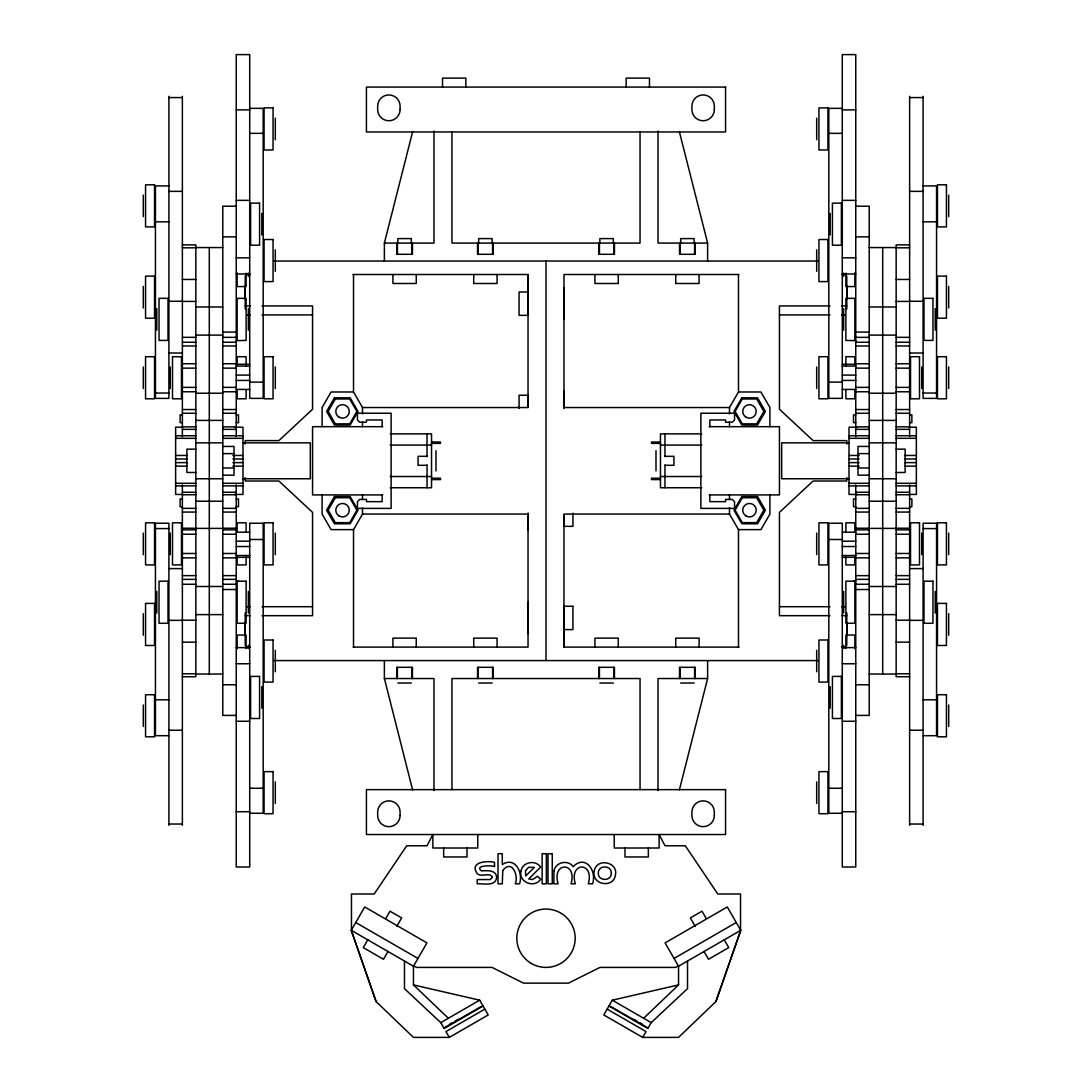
<?xml version="1.0" encoding="UTF-8"?>
<svg xmlns="http://www.w3.org/2000/svg" width="1092" height="1092" viewBox="0 0 1092 1092"><rect width="100%" height="100%" fill="white"/><g stroke="black" fill="none" stroke-linecap="round" stroke-linejoin="round"><path stroke-width="1.5" d="M245.222 645.454L245.222 612.694M245.222 308.927L245.222 276.153M262.053 305.924L312.558 305.924L312.558 409.241L278.897 440.608L245.222 440.608L245.222 443.966M353.521 647.106L353.521 529.62L362.503 514.073L362.503 507.698M362.503 413.923L362.503 407.534L353.521 391.987L353.521 274.501M352.962 274.501L528.037 274.501L528.037 407.534L362.503 407.534M546 660.578L546 261.043M739.038 647.106L563.963 647.106L563.963 514.073L729.497 514.073L738.479 529.62L738.479 647.106M729.497 413.923L729.497 407.534L738.479 391.987L738.479 274.501M829.947 615.683L779.442 615.683L779.442 512.38L813.103 481.012L846.778 481.012L846.778 477.641M846.778 645.454L846.778 612.694M846.778 308.927L846.778 276.153M384.384 261.043L384.384 243.079L412.639 131.668M679.361 789.939L707.616 678.528L707.616 660.578M678.542 984.916L612.325 1000.176L603.794 1014.959L642.683 1037.4L678.542 1037.4L715.983 1001.487L740.745 930.302L727.286 906.974L665.083 942.887L678.542 966.215L678.542 984.916L643.638 1018.263M715.874 1001.596L740.745 930.302L678.542 966.215M367.758 939.83L363.267 947.597L383.483 959.267L387.974 951.501M385.913 918.263L389.994 911.192L401.651 917.922L396.751 926.412M413.458 966.215L426.917 942.887L364.714 906.974L351.255 930.302L376.017 1001.487L413.458 1037.4L449.317 1037.4L488.206 1014.959L479.675 1000.176L413.458 984.916L413.458 966.215L351.255 930.302L376.126 1001.596M642.683 1037.4L646.041 1031.571L607.166 1009.117M687.523 961.028L687.523 988.656L651.201 1022.631L647.843 1028.459L608.967 1006.019M404.477 961.028L404.477 988.656L440.799 1022.631L479.675 1000.176M449.467 1024.351L452.347 1022.699M455.228 1021.034L458.108 1019.368M443.939 1028.063L481.381 1006.455M483.033 1006.019L444.157 1028.459L440.799 1022.631M484.834 1009.117L445.959 1031.571L449.317 1037.4M674.051 958.435L736.254 922.522M678.514 965.71L675.566 967.416L599.958 967.416L568.482 983.128L523.518 983.128L492.042 967.416L416.434 967.416L413.486 965.71M168.905 97.57L182.378 97.57M909.622 97.57L923.095 97.57M249.713 108.354L263.186 108.354L263.186 398.375L249.713 398.375L249.713 54.6L236.241 54.6L236.241 436.718M842.287 108.354L828.814 108.354L828.814 398.375L842.287 398.375L842.287 54.6L855.759 54.6L855.759 436.718M236.241 109.882L249.713 109.882M842.287 109.882L855.759 109.882M249.713 133.347L263.186 133.347M828.814 133.347L842.287 133.347M168.905 185.913L155.433 185.913L155.433 398.389L168.905 398.389L168.905 96.314M923.095 185.913L936.567 185.913L936.567 398.389L923.095 398.389L923.095 96.314M168.905 191.359L182.378 191.359M909.622 191.359L923.095 191.359M236.241 200.355L249.713 200.355M842.287 200.355L855.759 200.355M236.241 206.211L222.782 206.211L222.782 715.41L236.241 715.41M855.759 206.211L869.218 206.211L869.218 715.41L855.759 715.41M155.433 221.826L168.905 221.826M923.095 221.826L936.567 221.826M222.782 236.868L236.241 236.868M855.759 236.868L869.218 236.868M384.384 243.079L433.988 243.079L433.988 131.095M707.616 261.043L707.616 243.079L658.012 243.079L658.012 131.095M182.378 244.881L195.837 244.881L195.837 676.74L182.378 676.74M909.622 244.881L896.163 244.881L896.163 676.74L909.622 676.74M195.837 247.57L222.782 247.57M869.218 247.57L896.163 247.57M182.378 247.816L195.837 247.816M896.163 247.816L909.622 247.816M236.241 257.835L249.713 257.835M842.287 257.835L855.759 257.835M273.996 261.043L818.004 261.043M236.241 273.983L249.713 273.983M842.287 273.983L855.759 273.983M246.901 274.501L250.273 274.501M738.834 274.501L563.963 274.501L563.963 407.534L729.497 407.534M841.727 274.501L845.099 274.501M182.378 279.456L195.837 279.456M896.163 279.456L909.622 279.456M168.905 301.269L182.378 301.269M909.622 301.269L923.095 301.269M182.378 301.419L195.837 301.419M896.163 301.419L909.622 301.419M245.222 305.924L250.273 305.924M829.947 305.924L779.442 305.924L779.442 409.241L813.103 440.608L846.778 440.608L846.778 443.966M841.727 305.924L846.778 305.924M195.837 306.988L222.782 306.988M869.218 306.988L896.163 306.988M246.86 314.905L250.273 314.905M262.053 314.905L312.558 314.905M779.442 314.905L829.947 314.905M841.727 314.905L845.14 314.905M222.782 332.091L236.241 332.091M855.759 332.091L869.218 332.091M195.837 335.108L222.782 335.108M869.218 335.108L896.163 335.108M182.378 337.332L195.837 337.332M222.782 337.346L236.241 337.346M855.759 337.346L869.218 337.346M896.163 337.332L909.622 337.332M236.241 340.636L246.123 340.445L246.123 298.348L237.141 298.348L237.141 340.445M855.759 340.636L845.877 340.445L845.877 298.348L854.859 298.348L854.859 340.445M182.378 342.246L195.837 342.246M222.782 342.246L236.241 342.246M855.759 342.246L869.218 342.246M896.163 342.246L909.622 342.246M182.378 345.973L195.837 345.973M222.782 345.973L236.241 345.973M855.759 345.973L869.218 345.973M896.163 345.973L909.622 345.973M168.905 353.016L182.378 353.016M909.622 353.016L923.095 353.016M182.378 363.745L195.837 363.745M222.782 363.745L236.241 363.745M855.759 363.745L869.218 363.745M896.163 363.745L909.622 363.745M236.241 364.291L249.713 364.291M842.287 364.291L855.759 364.291M236.241 366.093L249.713 366.093M842.287 366.093L855.759 366.093M182.378 368.14L195.837 368.14M222.782 368.14L236.241 368.14M855.759 368.14L869.218 368.14M896.163 368.14L909.622 368.14M236.241 375.088L249.713 375.088M842.287 375.088L855.759 375.088M236.241 380.425L249.713 380.425M842.287 380.425L855.759 380.425M249.713 382.118L263.186 382.118M828.814 382.118L842.287 382.118M182.378 387.373L195.837 387.373M222.782 387.373L236.241 387.373M855.759 387.373L869.218 387.373M896.163 387.373L909.622 387.373M236.241 389.421L249.713 389.421M842.287 389.421L855.759 389.421M182.378 391.769L195.837 391.769M222.782 391.769L236.241 391.769M855.759 391.769L869.218 391.769M896.163 391.769L909.622 391.769M353.521 391.987L331.081 391.987L322.099 407.534L322.099 426.685M738.479 391.987L760.919 391.987L769.901 407.534L769.901 426.685M155.433 393.038L168.905 393.038M923.095 393.038L936.567 393.038M195.837 393.216L222.782 393.216M869.218 393.216L896.163 393.216M182.378 409.541L195.837 409.541M222.782 409.541L236.241 409.541M855.759 409.541L869.218 409.541M896.163 409.541L909.622 409.541M182.378 413.267L195.837 413.267M222.782 413.267L236.241 413.267M855.759 413.267L869.218 413.267M896.163 413.267L909.622 413.267M182.378 414.878L180.125 414.878L180.125 422.645L182.378 422.645M236.241 414.878L238.493 414.878L238.493 422.645L236.241 422.645M855.759 414.878L853.507 414.878L853.507 422.645L855.759 422.645M909.622 414.878L911.875 414.878L911.875 422.645L909.622 422.645M195.837 420.406L222.782 420.406M869.218 420.406L896.163 420.406M182.378 426.863L195.837 426.863M222.782 426.863L236.241 426.863M382.705 426.685L312.558 426.685L312.558 494.922L382.705 494.922M709.295 426.685L779.442 426.685L779.442 494.922L709.295 494.922M855.759 426.863L869.218 426.863M896.163 426.863L909.622 426.863M182.378 427.19L175.635 427.19L175.635 494.43L182.378 494.43M234.562 427.19L242.984 427.19L242.984 494.43L234.562 494.43M857.438 427.19L849.016 427.19L849.016 494.43L857.438 494.43M909.622 427.19L916.365 427.19L916.365 494.43L909.622 494.43M182.378 429.361L195.837 429.361M222.782 429.361L236.241 429.361M855.759 429.361L869.218 429.361M896.163 429.361L909.622 429.361M390.281 433.865L431.531 433.865L431.531 487.742L390.281 487.742M701.719 433.865L660.469 433.865L660.469 487.742L701.719 487.742M175.635 435.749L195.837 435.749M222.782 435.749L242.984 435.749M849.016 435.749L869.218 435.749M896.163 435.749L916.365 435.749M175.635 438.315L195.837 438.315M222.782 438.315L242.984 438.315M849.016 438.315L869.218 438.315M896.163 438.315L916.365 438.315M431.531 442.042L440.499 442.042L440.499 443.379L431.531 443.379M660.469 442.042L651.501 442.042L651.501 443.379L660.469 443.379M195.837 442.847L222.782 442.847M242.984 442.847L310.319 442.847L310.319 478.76L242.984 478.76M849.016 442.847L781.681 442.847L781.681 478.76L849.016 478.76M869.218 442.847L896.163 442.847M390.281 445.099L431.531 445.099M660.469 445.099L701.719 445.099M222.782 446.437L234.002 446.437L234.002 475.17L222.782 475.17M869.218 446.437L857.998 446.437L857.998 475.17L869.218 475.17M195.837 449.14L186.869 449.14L186.869 472.481L195.837 472.481M896.163 449.14L905.132 449.14L905.132 472.481L896.163 472.481M222.782 453.617L234.002 453.617M857.998 453.617L869.218 453.617M175.635 455.46L187.428 455.46M232.883 455.46L242.984 455.46M849.016 455.46L859.117 455.46M904.572 455.46L916.365 455.46M427.04 456.32L418.059 456.32L418.059 465.301L427.04 465.301M664.96 456.32L673.941 456.32L673.941 465.301L664.96 465.301M175.635 458.981L187.428 458.981M232.883 458.981L242.984 458.981M849.016 458.981L859.117 458.981M904.572 458.981L916.365 458.981M175.635 462.626L187.428 462.626M232.883 462.626L242.984 462.626M849.016 462.626L859.117 462.626M904.572 462.626L916.365 462.626M175.635 466.147L187.428 466.147M232.883 466.147L242.984 466.147M849.016 466.147L859.117 466.147M904.572 466.147L916.365 466.147M222.782 467.99L234.002 467.99M857.998 467.99L869.218 467.99M390.281 476.522L431.531 476.522M660.469 476.522L701.719 476.522M431.531 478.228L440.499 478.228L440.499 479.579L431.531 479.579M660.469 478.228L651.501 478.228L651.501 479.579L660.469 479.579M195.837 478.76L222.782 478.76M869.218 478.76L896.163 478.76M175.635 483.292L195.837 483.292M222.782 483.292L242.984 483.292M849.016 483.292L869.218 483.292M896.163 483.292L916.365 483.292M175.635 485.872L195.837 485.872M222.782 485.872L242.984 485.872M849.016 485.872L869.218 485.872M896.163 485.872L916.365 485.872M182.378 492.26L195.837 492.26M222.782 492.26L236.241 492.26M855.759 492.26L869.218 492.26M896.163 492.26L909.622 492.26M182.378 494.744L195.837 494.744M222.782 494.744L236.241 494.744M855.759 494.744L869.218 494.744M896.163 494.744L909.622 494.744M182.378 498.962L180.125 498.962L180.125 506.743L182.378 506.743M236.241 498.962L238.493 498.962L238.493 506.743L236.241 506.743M855.759 498.962L853.507 498.962L853.507 506.743L855.759 506.743M909.622 498.962L911.875 498.962L911.875 506.743L909.622 506.743M195.837 501.214L222.782 501.214M869.218 501.214L896.163 501.214M182.378 508.34L195.837 508.34M222.782 508.34L236.241 508.34M855.759 508.34L869.218 508.34M896.163 508.34L909.622 508.34M182.378 512.066L195.837 512.066M222.782 512.066L236.241 512.066M855.759 512.066L869.218 512.066M896.163 512.066L909.622 512.066M362.503 514.073L528.037 514.073L528.037 647.106L353.166 647.106M182.378 528.228L195.837 528.228M222.782 528.228L236.241 528.228M855.759 528.228L869.218 528.228M896.163 528.228L909.622 528.228M195.837 528.392L222.782 528.392M869.218 528.392L896.163 528.392M155.433 528.583L168.905 528.583M923.095 528.583L936.567 528.583M353.521 529.62L331.081 529.62L322.099 514.073L322.099 494.922M738.479 529.62L760.919 529.62L769.901 514.073L769.901 494.922M182.378 529.838L195.837 529.838M222.782 529.838L236.241 529.838M855.759 529.838L869.218 529.838M896.163 529.838L909.622 529.838M236.241 532.2L249.713 532.2M842.287 532.2L855.759 532.2M182.378 534.234L195.837 534.234M222.782 534.234L236.241 534.234M855.759 534.234L869.218 534.234M896.163 534.234L909.622 534.234M249.713 539.489L263.186 539.489M828.814 539.489L842.287 539.489M236.241 541.182L249.713 541.182M842.287 541.182L855.759 541.182M236.241 546.532L249.713 546.532M842.287 546.532L855.759 546.532M182.378 553.48L195.837 553.48M222.782 553.48L236.241 553.48M855.759 553.48L869.218 553.48M896.163 553.48L909.622 553.48M236.241 555.514L249.713 555.514M842.287 555.514L855.759 555.514M236.241 557.33L249.713 557.33M842.287 557.33L855.759 557.33M182.378 557.875L195.837 557.875M222.782 557.875L236.241 557.875M855.759 557.875L869.218 557.875M896.163 557.875L909.622 557.875M168.905 568.604L182.378 568.604M909.622 568.604L923.095 568.604M182.378 575.634L195.837 575.634M222.782 575.634L236.241 575.634M855.759 575.634L869.218 575.634M896.163 575.634L909.622 575.634M182.378 579.361L195.837 579.361M222.782 579.361L236.241 579.361M855.759 579.361L869.218 579.361M896.163 579.361L909.622 579.361M236.241 580.971L238.493 580.971M853.507 580.971L855.759 580.971M182.378 584.275L195.837 584.275M222.782 584.261L236.241 584.261M855.759 584.261L869.218 584.261M896.163 584.275L909.622 584.275M195.837 586.5L222.782 586.5M869.218 586.5L896.163 586.5M222.782 589.516L236.241 589.516M855.759 589.516L869.218 589.516M246.86 606.702L250.273 606.702M262.053 606.702L312.558 606.702M779.442 606.702L829.947 606.702M841.727 606.702L845.14 606.702M195.837 614.619L222.782 614.619M869.218 614.619L896.163 614.619M245.222 615.683L250.273 615.683M262.053 615.683L312.558 615.683L312.558 512.38L278.897 481.012L245.222 481.012L245.222 477.641M841.727 615.683L846.778 615.683M182.378 620.188L195.837 620.188M896.163 620.188L909.622 620.188M168.905 620.352L182.378 620.352M909.622 620.352L923.095 620.352M182.378 642.151L195.837 642.151M896.163 642.151L909.622 642.151M246.901 647.106L250.273 647.106M841.727 647.106L845.099 647.106M236.241 647.624L249.713 647.624M842.287 647.624L855.759 647.624M273.996 660.578L818.004 660.578M236.241 663.772L249.713 663.772M842.287 663.772L855.759 663.772M182.378 673.791L195.837 673.791M896.163 673.791L909.622 673.791M195.837 674.037L222.782 674.037M869.218 674.037L896.163 674.037M384.384 660.578L384.384 678.528L433.988 678.528L433.988 790.526M707.616 678.528L658.012 678.528L658.012 790.526M397.857 683.019L411.329 683.019M478.665 683.019L492.123 683.019M599.877 683.019L613.335 683.019M680.671 683.019L694.143 683.019M222.782 684.752L236.241 684.752M855.759 684.752L869.218 684.752M155.433 699.795L168.905 699.795M923.095 699.795L936.567 699.795M236.241 721.252L249.713 721.252M842.287 721.252L855.759 721.252M168.905 730.248L182.378 730.248M909.622 730.248L923.095 730.248M168.905 735.694L155.433 735.694L155.433 523.232L168.905 523.232L168.905 825.293M923.095 735.694L936.567 735.694L936.567 523.232L923.095 523.232L923.095 825.293M249.713 788.26L263.186 788.26M828.814 788.26L842.287 788.26M236.241 811.725L249.713 811.725M842.287 811.725L855.759 811.725M249.713 813.267L263.186 813.267L263.186 523.232L249.713 523.232L249.713 867.007L236.241 867.007L236.241 484.889M842.287 813.267L828.814 813.267L828.814 523.232L842.287 523.232L842.287 867.007L855.759 867.007L855.759 484.889M168.905 824.037L182.378 824.037M909.622 824.037L923.095 824.037M612.325 1000.176L651.201 1022.631M633.892 1019.368L636.773 1021.034M639.653 1022.699L642.533 1024.351M610.619 1006.455L648.061 1028.063M355.746 922.522L417.949 958.435M413.458 984.916L448.362 1018.263M724.242 939.83L728.733 947.597L708.517 959.267L704.026 951.501M706.087 918.263L702.006 911.192L690.349 917.922L695.249 926.412M679.361 131.668L707.616 243.079M384.384 678.528L412.639 789.939M948.689 195.086L948.689 216.612M948.689 286.391L948.689 307.944M948.689 366.98L948.689 388.534M948.689 533.087L948.689 554.627M948.689 613.677L948.689 635.216M948.689 704.995L948.689 726.521M935.216 308.599L935.216 330.153M935.216 591.455L935.216 613.008M921.744 366.98L921.744 388.534M921.744 533.087L921.744 554.627M909.622 96.314L909.622 436.718M909.622 484.889L909.622 825.293M882.691 247.57L882.691 674.037M854.859 272.823L854.859 286.568L845.877 286.568L845.877 273.15M854.859 365.779L854.859 356.715L845.877 356.715L845.877 365.779M854.859 389.735L854.859 398.798L845.877 398.798L845.877 389.735M854.859 531.886L854.859 522.809L845.877 522.809L845.877 531.886M854.859 555.828L854.859 564.905L845.877 564.905L845.877 555.828M854.859 648.784L854.859 635.039L845.877 635.039L845.877 648.471M846.778 285.722L846.778 299.358M846.778 622.263L846.778 635.885M843.638 273.15L843.638 276.303M843.638 308.626L843.638 330.166M843.638 591.441L843.638 612.994M843.638 645.317L843.638 648.471M830.166 213.39L830.166 234.944M830.166 686.677L830.166 708.217M816.693 118.154L816.693 139.708M816.693 249.822L816.693 271.294M816.693 366.98L816.693 388.534M816.693 533.087L816.693 554.627M816.693 650.313L816.693 671.785M816.693 781.899L816.693 803.453M740.526 929.906L740.526 893.993L717.785 893.993L685.285 845.754L665.001 845.754L659.131 834.534L659.131 848.006L614.236 848.006L614.236 834.534M729.497 421.894L729.497 426.685M729.497 494.922L729.497 499.713M729.497 507.698L729.497 514.073M709.855 426.685L709.855 419.956L725.566 419.956L725.566 422.195L732.309 422.195L734.547 419.956L734.547 413.226L700.873 413.226L700.873 508.394L734.547 508.394L734.547 501.651L732.309 499.413L725.566 499.413L725.566 501.651L709.855 501.651L709.855 494.922M699.085 274.501L699.085 283.483L675.743 283.483L675.743 274.501M699.085 647.106L699.085 638.124L675.743 638.124L675.743 647.106M695.263 243.079L695.263 254.3L679.552 254.3L679.552 243.079M695.263 678.528L695.263 667.308L679.552 667.308L679.552 678.528M694.594 243.079L694.594 254.3M694.594 667.308L694.594 678.528M694.143 243.489L694.143 238.588L680.671 238.588L680.671 243.489M680.234 243.079L680.234 254.3M680.234 667.308L680.234 678.528M664.96 433.865L664.96 456.674M664.96 464.946L664.96 487.742M655.992 450.709L655.992 470.911M649.481 87.073L649.481 78.105L626.139 78.105L626.139 87.073M648.348 848.006L648.348 856.974L625.006 856.974L625.006 848.006M640.048 131.968L640.048 243.079L451.952 243.079L451.952 131.968M640.048 789.639L640.048 678.528L451.952 678.528L451.952 789.639M618.277 274.501L618.277 283.483L594.935 283.483L594.935 274.501M618.277 647.106L618.277 638.124L594.935 638.124L594.935 647.106M614.455 243.079L614.455 254.3L598.744 254.3L598.744 243.079M614.455 678.528L614.455 667.308L598.744 667.308L598.744 678.528M613.786 243.079L613.786 254.3M613.786 667.308L613.786 678.528M613.335 243.489L613.335 238.588L599.877 238.588L599.877 243.489M599.426 243.079L599.426 254.3M599.426 667.308L599.426 678.528M572.931 513.24L572.931 526.344L563.963 526.344L563.963 514.673M563.963 287.974L563.963 319.396M563.963 391.223L563.963 408.504M563.963 630.152L563.963 647.106M528.037 274.501L528.037 291.455M528.037 406.934L528.037 395.263L519.069 395.263L519.069 408.367M528.037 513.103L528.037 530.384M528.037 602.211L528.037 633.647M497.065 274.501L497.065 283.483L473.723 283.483L473.723 274.501M497.065 647.106L497.065 638.124L473.723 638.124L473.723 647.106M493.256 243.079L493.256 254.3L477.545 254.3L477.545 243.079M493.256 678.528L493.256 667.308L477.545 667.308L477.545 678.528M492.574 243.079L492.574 254.3M492.574 667.308L492.574 678.528M492.123 243.489L492.123 238.588L478.665 238.588L478.665 243.489M478.214 243.079L478.214 254.3M478.214 667.308L478.214 678.528M477.764 834.534L477.764 848.006L432.869 848.006L432.869 834.534L426.999 845.754L406.715 845.754L374.215 893.993L351.474 893.993L351.474 929.906M466.994 848.006L466.994 856.974L443.652 856.974L443.652 848.006M465.861 87.073L465.861 78.105L442.519 78.105L442.519 87.073M436.008 450.709L436.008 470.911M427.04 433.865L427.04 456.674M427.04 464.946L427.04 487.742M416.257 274.501L416.257 283.483L392.915 283.483L392.915 274.501M416.257 647.106L416.257 638.124L392.915 638.124L392.915 647.106M412.448 243.079L412.448 254.3L396.737 254.3L396.737 243.079M412.448 678.528L412.448 667.308L396.737 667.308L396.737 678.528M411.766 243.079L411.766 254.3M411.766 667.308L411.766 678.528M411.329 243.489L411.329 238.588L397.857 238.588L397.857 243.489M397.406 243.079L397.406 254.3M397.406 667.308L397.406 678.528M382.145 426.685L382.145 419.956L366.434 419.956L366.434 422.195L359.691 422.195L357.453 419.956L357.453 413.226L391.127 413.226L391.127 508.394L357.453 508.394L357.453 501.651L359.691 499.413L366.434 499.413L366.434 501.651L382.145 501.651L382.145 494.922M362.503 421.894L362.503 426.685M362.503 494.922L362.503 499.713M275.307 118.154L275.307 139.708M275.307 249.822L275.307 271.294M275.307 366.98L275.307 388.534M275.307 533.087L275.307 554.627M275.307 650.313L275.307 671.785M275.307 781.899L275.307 803.453M261.834 213.39L261.834 234.944M261.834 686.677L261.834 708.217M248.362 273.15L248.362 276.303M248.362 308.626L248.362 330.166M248.362 591.441L248.362 612.994M248.362 645.317L248.362 648.471M246.123 273.15L246.123 286.568L237.141 286.568L237.141 272.823M246.123 365.779L246.123 356.715L237.141 356.715L237.141 365.779M246.123 389.735L246.123 398.798L237.141 398.798L237.141 389.735M246.123 531.886L246.123 522.809L237.141 522.809L237.141 531.886M246.123 555.828L246.123 564.905L237.141 564.905L237.141 555.828M246.123 648.471L246.123 635.039L237.141 635.039L237.141 648.784M245.222 285.722L245.222 299.358M245.222 622.263L245.222 635.885M209.309 247.57L209.309 674.037M182.378 96.314L182.378 436.718M182.378 484.889L182.378 825.293M170.256 366.98L170.256 388.534M170.256 533.087L170.256 554.627M156.784 308.599L156.784 330.153M156.784 591.455L156.784 613.008M143.311 195.086L143.311 216.612M143.311 286.391L143.311 307.944M143.311 366.98L143.311 388.534M143.311 533.087L143.311 554.627M143.311 613.677L143.311 635.216M143.311 704.995L143.311 726.521M521.007 871.102C518.359 882.186 534.493 888.683 540.649 879.265L537.633 876.248L532.582 879.579L528.719 878.978L540.649 867.062C535.544 859.472 522.413 861.888 521.007 871.102M554.013 870.884L553.808 883.824L558.067 883.824C551.556 861.452 577.545 861.452 571.048 883.824L575.293 883.824C568.782 861.452 594.785 861.452 588.274 883.824L592.533 883.824C597.174 870.897 585.326 854.012 573.15 866.693C568.181 859.254 555.446 862.107 554.013 870.884M594.28 870.979C590.936 884.465 613.158 888.984 615.369 875.293C618.686 861.875 596.505 857.384 594.28 870.979M492.369 877.354L490.172 879.565L477.231 879.565L477.231 883.824C483.387 883.319 495.782 886.868 496.628 877.354C496.314 869.696 486.868 870.529 481.545 870.938C473.86 865.274 491.878 865.246 494.526 866.584L494.526 862.339C487.537 860.564 469.219 861.67 476.999 873.3C480.808 878.118 490.253 871.484 492.369 877.354M525.511 870.652L525.702 875.961L534.37 867.348L528.61 867.321L525.511 870.652M611.329 873.15C611.575 881.476 598.034 881.476 598.279 873.15C598.075 864.878 611.534 864.878 611.329 873.15M502.784 870.542L502.279 883.824L498.02 883.824L498.02 853.712L502.279 853.712L502.279 864.536C515.055 856.114 523.409 872.672 519.533 883.824L515.274 883.824C518.918 875.17 511.629 858.831 502.784 870.542M334.452 397.816L326.59 411.425L334.452 425.034L350.163 425.034L358.012 411.425L350.163 397.816L334.452 397.816M335.34 398.99L328.16 411.425L335.34 423.86L349.713 423.86L356.893 411.425L349.713 398.99L335.34 398.99M334.452 496.573L326.59 510.182L334.452 523.791L350.163 523.791L358.012 510.182L350.163 496.573L334.452 496.573M335.34 497.747L328.16 510.182L335.34 522.631L349.713 522.631L356.893 510.182L349.713 497.747L335.34 497.747M741.837 397.816L733.988 411.425L741.837 425.034L757.548 425.034L765.41 411.425L757.548 397.816L741.837 397.816M742.287 398.99L735.107 411.425L742.287 423.86L756.66 423.86L763.84 411.425L756.66 398.99L742.287 398.99M741.837 496.573L733.988 510.182L741.837 523.791L757.548 523.791L765.41 510.182L757.548 496.573L741.837 496.573M742.287 497.747L735.107 510.182L742.287 522.631L756.66 522.631L763.84 510.182L756.66 497.747L742.287 497.747M725.566 87.073L366.434 87.073L366.434 131.968L725.566 131.968L725.566 87.073M273.055 107.89L264.073 107.89L264.073 149.973L273.055 149.973L273.055 107.89M827.927 107.89L818.945 107.89L818.945 149.973L827.927 149.973L827.927 107.89M154.545 184.807L145.564 184.807L145.564 226.89L154.545 226.89L154.545 184.807M946.436 184.807L937.455 184.807L937.455 226.89L946.436 226.89L946.436 184.807M259.582 203.126L250.614 203.126L250.614 245.209L259.582 245.209L259.582 203.126M841.386 203.126L832.418 203.126L832.418 245.209L841.386 245.209L841.386 203.126M273.055 239.517L264.073 239.517L264.073 281.6L273.055 281.6L273.055 239.517M827.927 239.517L818.945 239.517L818.945 281.6L827.927 281.6L827.927 239.517M154.545 276.126L145.564 276.126L145.564 318.209L154.545 318.209L154.545 276.126M946.436 276.126L937.455 276.126L937.455 318.209L946.436 318.209L946.436 276.126M528.037 292.014L519.069 292.014L519.069 315.356L528.037 315.356L528.037 292.014M168.004 298.334L159.036 298.334L159.036 340.417L168.004 340.417L168.004 298.334M932.964 298.334L923.996 298.334L923.996 340.417L932.964 340.417L932.964 298.334M154.545 356.715L145.564 356.715L145.564 398.798L154.545 398.798L154.545 356.715M181.477 356.715L172.495 356.715L172.495 398.798L181.477 398.798L181.477 356.715M273.055 356.715L264.073 356.715L264.073 398.798L273.055 398.798L273.055 356.715M827.927 356.715L818.945 356.715L818.945 398.798L827.927 398.798L827.927 356.715M919.505 356.715L910.523 356.715L910.523 398.798L919.505 398.798L919.505 356.715M946.436 356.715L937.455 356.715L937.455 398.798L946.436 398.798L946.436 356.715M154.545 522.809L145.564 522.809L145.564 564.905L154.545 564.905L154.545 522.809M181.477 522.809L172.495 522.809L172.495 564.905L181.477 564.905L181.477 522.809M273.055 522.809L264.073 522.809L264.073 564.905L273.055 564.905L273.055 522.809M827.927 522.809L818.945 522.809L818.945 564.905L827.927 564.905L827.927 522.809M919.505 522.809L910.523 522.809L910.523 564.905L919.505 564.905L919.505 522.809M946.436 522.809L937.455 522.809L937.455 564.905L946.436 564.905L946.436 522.809M168.004 581.19L159.036 581.19L159.036 623.273L168.004 623.273L168.004 581.19M246.123 581.176L237.141 581.176L237.141 623.259L246.123 623.259L246.123 581.176M854.859 581.176L845.877 581.176L845.877 623.259L854.859 623.259L854.859 581.176M932.964 581.19L923.996 581.19L923.996 623.273L932.964 623.273L932.964 581.19M154.545 603.398L145.564 603.398L145.564 645.481L154.545 645.481L154.545 603.398M946.436 603.398L937.455 603.398L937.455 645.481L946.436 645.481L946.436 603.398M572.931 606.251L563.963 606.251L563.963 629.606L572.931 629.606L572.931 606.251M273.055 640.008L264.073 640.008L264.073 682.091L273.055 682.091L273.055 640.008M827.927 640.008L818.945 640.008L818.945 682.091L827.927 682.091L827.927 640.008M259.582 676.398L250.614 676.398L250.614 718.495L259.582 718.495L259.582 676.398M841.386 676.398L832.418 676.398L832.418 718.495L841.386 718.495L841.386 676.398M154.545 694.717L145.564 694.717L145.564 736.813L154.545 736.813L154.545 694.717M946.436 694.717L937.455 694.717L937.455 736.813L946.436 736.813L946.436 694.717M273.055 771.634L264.073 771.634L264.073 813.717L273.055 813.717L273.055 771.634M827.927 771.634L818.945 771.634L818.945 813.717L827.927 813.717L827.927 771.634M725.566 789.639L366.434 789.639L366.434 834.534L725.566 834.534L725.566 789.639M546.369 853.712L542.123 853.712L542.123 883.824L546.369 883.824L546.369 853.712M552.265 853.712L548.007 853.712L548.007 883.824L552.265 883.824L552.265 853.712M714.345 109.528L714.345 106.156A11.22 11.22 0 0 0 703.125 94.936A11.22 11.22 0 0 0 691.905 106.156L691.905 109.528A11.22 11.22 0 0 0 703.125 120.748A11.22 11.22 0 0 0 714.345 109.528M714.345 815.451L714.345 812.093A11.22 11.22 0 0 0 703.125 800.859A11.22 11.22 0 0 0 691.905 812.093L691.905 815.451A11.22 11.22 0 0 0 703.125 826.671A11.22 11.22 0 0 0 714.345 815.451M400.095 109.528L400.095 106.156A11.22 11.22 0 0 0 388.875 94.936A11.22 11.22 0 0 0 377.655 106.156L377.655 109.528A11.22 11.22 0 0 0 388.875 120.748A11.22 11.22 0 0 0 400.095 109.528M400.095 815.451L400.095 812.093A11.22 11.22 0 0 0 388.875 800.859A11.22 11.22 0 0 0 377.655 812.093L377.655 815.451A11.22 11.22 0 0 0 388.875 826.671A11.22 11.22 0 0 0 400.095 815.451M746.109 516.025A6.729 6.729 0 0 0 756.21 510.182A6.729 6.729 0 0 0 746.109 504.354A6.729 6.729 0 0 0 746.109 516.025M746.109 417.253A6.729 6.729 0 0 0 756.21 411.425A6.729 6.729 0 0 0 746.109 405.596A6.729 6.729 0 0 0 746.109 417.253M339.162 417.253A6.729 6.729 0 0 0 349.263 411.425A6.729 6.729 0 0 0 339.162 405.596A6.729 6.729 0 0 0 339.162 417.253M339.162 516.025A6.729 6.729 0 0 0 349.263 510.182A6.729 6.729 0 0 0 339.162 504.354A6.729 6.729 0 0 0 339.162 516.025M531.408 963.499A29.184 29.184 0 0 0 575.184 938.233A29.184 29.184 0 0 0 531.408 912.967A29.184 29.184 0 0 0 531.408 963.499"/></g></svg>
